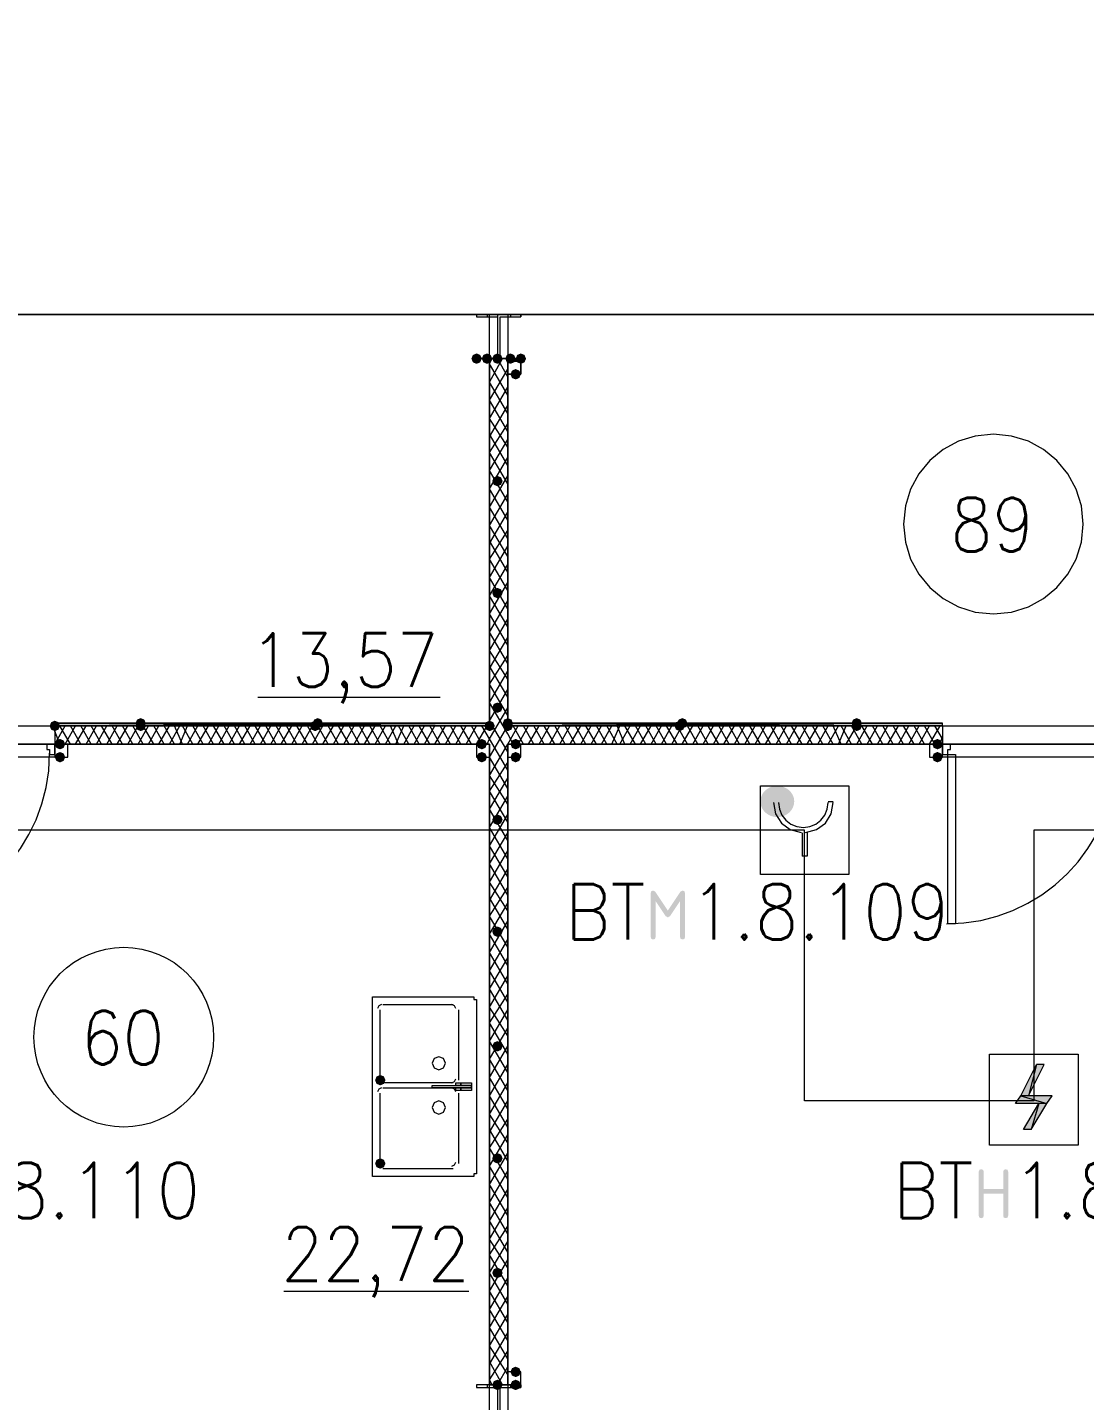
# Model space of a CAD drawing. Header units: millimetres. Extents: x 0 to 420, y 0 to 297.
# Drawn here: x 314.43 to 331.62, y 140.8 to 163.12 of the extents above; entities that cross this region are included whole.
import ezdxf

# ---------------------------------------------------------------- set-up
doc = ezdxf.new("R2010")
doc.units = ezdxf.units.MM
doc.styles.get("Standard").update_dxf_attribs({"font": 'STANDARD'})

msp = doc.modelspace()

# ---------------------------------------------------------------- hatches: boundary and pattern name
for color, points in [(7, [(321.818, 157.734), (321.793129, 157.674204), (321.733333, 157.649333), (321.673537, 157.674204), (321.648667, 157.734), (321.673537, 157.793796), (321.733333, 157.818667), (321.793129, 157.793796)]), (7, [(321.987333, 157.734), (321.962462, 157.674204), (321.902667, 157.649333), (321.842871, 157.674204), (321.818, 157.734), (321.842871, 157.793796), (321.902667, 157.818667), (321.962462, 157.793796)]), (7, [(322.156667, 157.734), (322.131796, 157.674204), (322.072, 157.649333), (322.012204, 157.674204), (321.987333, 157.734), (322.012204, 157.793796), (322.072, 157.818667), (322.131796, 157.793796)]), (7, [(322.368333, 157.734), (322.343462, 157.674204), (322.283667, 157.649333), (322.223871, 157.674204), (322.199, 157.734), (322.223871, 157.793796), (322.283667, 157.818667), (322.343462, 157.793796)]), (7, [(322.537667, 157.734), (322.512796, 157.674204), (322.453, 157.649333), (322.393204, 157.674204), (322.368333, 157.734), (322.393204, 157.793796), (322.453, 157.818667), (322.512796, 157.793796)]), (7, [(322.453, 157.48), (322.428129, 157.420204), (322.368333, 157.395333), (322.308538, 157.420204), (322.283667, 157.48), (322.308537, 157.539796), (322.368333, 157.564667), (322.428129, 157.539796)]), (7, [(322.156667, 155.744333), (322.131796, 155.684537), (322.072, 155.659667), (322.012204, 155.684537), (321.987333, 155.744333), (322.012204, 155.804129), (322.072, 155.829), (322.131796, 155.804129)]), (7, [(322.156667, 153.924), (322.131796, 153.864204), (322.072, 153.839333), (322.012204, 153.864204), (321.987333, 153.924), (322.012204, 153.983796), (322.072, 154.008667), (322.131796, 153.983796)]), (7, [(322.156667, 152.061333), (322.131796, 152.001537), (322.072, 151.976667), (322.012204, 152.001537), (321.987333, 152.061333), (322.012204, 152.121129), (322.072, 152.146), (322.131796, 152.121129)]), (7, [(314.96, 151.765), (314.935129, 151.705204), (314.875333, 151.680333), (314.815538, 151.705204), (314.790667, 151.765), (314.815537, 151.824796), (314.875333, 151.849667), (314.935129, 151.824796)]), (254, [(316.357, 151.807333), (316.332129, 151.747537), (316.272333, 151.722667), (316.212538, 151.747537), (316.187667, 151.807333), (316.212537, 151.867129), (316.272333, 151.892), (316.332129, 151.867129)]), (254, [(316.357, 151.765), (316.332129, 151.705204), (316.272333, 151.680333), (316.212538, 151.705204), (316.187667, 151.765), (316.212537, 151.824796), (316.272333, 151.849667), (316.332129, 151.824796)]), (254, [(319.193333, 151.765), (319.168462, 151.705204), (319.108667, 151.680333), (319.048871, 151.705204), (319.024, 151.765), (319.048871, 151.824796), (319.108667, 151.849667), (319.168462, 151.824796)]), (254, [(319.235667, 151.807333), (319.210796, 151.747537), (319.151, 151.722667), (319.091204, 151.747537), (319.066333, 151.807333), (319.091204, 151.867129), (319.151, 151.892), (319.210796, 151.867129)]), (254, [(322.029667, 151.765), (322.004796, 151.705204), (321.945, 151.680333), (321.885204, 151.705204), (321.860333, 151.765), (321.885204, 151.824796), (321.945, 151.849667), (322.004796, 151.824796)]), (254, [(322.326, 151.807333), (322.301129, 151.747537), (322.241333, 151.722667), (322.181537, 151.747537), (322.156667, 151.807333), (322.181537, 151.867129), (322.241333, 151.892), (322.301129, 151.867129)]), (254, [(322.326, 151.807333), (322.301129, 151.747537), (322.241333, 151.722667), (322.181537, 151.747537), (322.156667, 151.807333), (322.181537, 151.867129), (322.241333, 151.892), (322.301129, 151.867129)]), (7, [(322.326, 151.765), (322.301129, 151.705204), (322.241333, 151.680333), (322.181537, 151.705204), (322.156667, 151.765), (322.181537, 151.824796), (322.241333, 151.849667), (322.301129, 151.824796)]), (254, [(325.12, 151.765), (325.095129, 151.705204), (325.035333, 151.680333), (324.975537, 151.705204), (324.950667, 151.765), (324.975537, 151.824796), (325.035333, 151.849667), (325.095129, 151.824796)]), (254, [(325.162333, 151.807333), (325.137462, 151.747537), (325.077667, 151.722667), (325.017871, 151.747537), (324.993, 151.807333), (325.017871, 151.867129), (325.077667, 151.892), (325.137462, 151.867129)]), (254, [(327.998667, 151.807333), (327.973796, 151.747537), (327.914, 151.722667), (327.854204, 151.747537), (327.829333, 151.807333), (327.854204, 151.867129), (327.914, 151.892), (327.973796, 151.867129)]), (254, [(327.998667, 151.765), (327.973796, 151.705204), (327.914, 151.680333), (327.854204, 151.705204), (327.829333, 151.765), (327.854204, 151.824796), (327.914, 151.849667), (327.973796, 151.824796)]), (7, [(315.044667, 151.468667), (315.019796, 151.408871), (314.96, 151.384), (314.900204, 151.408871), (314.875333, 151.468667), (314.900204, 151.528462), (314.96, 151.553333), (315.019796, 151.528463)]), (7, [(321.902667, 151.468667), (321.877796, 151.408871), (321.818, 151.384), (321.758204, 151.408871), (321.733333, 151.468667), (321.758204, 151.528462), (321.818, 151.553333), (321.877796, 151.528463)]), (7, [(322.453, 151.468667), (322.428129, 151.408871), (322.368333, 151.384), (322.308538, 151.408871), (322.283667, 151.468667), (322.308537, 151.528462), (322.368333, 151.553333), (322.428129, 151.528463)]), (7, [(329.311, 151.468667), (329.286129, 151.408871), (329.226333, 151.384), (329.166538, 151.408871), (329.141667, 151.468667), (329.166537, 151.528462), (329.226333, 151.553333), (329.286129, 151.528463)]), (7, [(315.044667, 151.257), (315.019796, 151.197204), (314.96, 151.172333), (314.900204, 151.197204), (314.875333, 151.257), (314.900204, 151.316796), (314.96, 151.341667), (315.019796, 151.316796)]), (7, [(321.902667, 151.257), (321.877796, 151.197204), (321.818, 151.172333), (321.758204, 151.197204), (321.733333, 151.257), (321.758204, 151.316796), (321.818, 151.341667), (321.877796, 151.316796)]), (7, [(322.453, 151.257), (322.428129, 151.197204), (322.368333, 151.172333), (322.308538, 151.197204), (322.283667, 151.257), (322.308537, 151.316796), (322.368333, 151.341667), (322.428129, 151.316796)]), (7, [(329.311, 151.257), (329.286129, 151.197204), (329.226333, 151.172333), (329.166538, 151.197204), (329.141667, 151.257), (329.166537, 151.316796), (329.226333, 151.341667), (329.286129, 151.316796)]), (7, [(322.156667, 150.241), (322.131796, 150.181204), (322.072, 150.156333), (322.012204, 150.181204), (321.987333, 150.241), (322.012204, 150.300796), (322.072, 150.325667), (322.131796, 150.300796)]), (7, [(325.081965, 149.089621), (325.111731, 149.079699), (325.121653, 149.049933), (325.121653, 148.333354), (325.111731, 148.303588), (325.081965, 148.293666), (325.0522, 148.303588), (325.042278, 148.333354), (325.042278, 148.918744), (324.879669, 148.675658), (324.843289, 148.651956), (324.805807, 148.675658), (324.644301, 148.918744), (324.644301, 148.333354), (324.634379, 148.303588), (324.604613, 148.293666), (324.574365, 148.303588), (324.564374, 148.333354), (324.564374, 149.049933), (324.574365, 149.079699), (324.604613, 149.089621), (324.63934, 149.069777), (324.843289, 148.763853), (325.048341, 149.071982)]), (7, [(322.156667, 148.420667), (322.131796, 148.360871), (322.072, 148.336), (322.012204, 148.360871), (321.987333, 148.420667), (322.012204, 148.480462), (322.072, 148.505333), (322.131796, 148.480463)]), (7, [(322.156667, 146.558), (322.131796, 146.498204), (322.072, 146.473333), (322.012204, 146.498204), (321.987333, 146.558), (322.012204, 146.617796), (322.072, 146.642667), (322.131796, 146.617796)]), (7, [(320.251667, 146.007667), (320.226796, 145.947871), (320.167, 145.923), (320.107204, 145.947871), (320.082333, 146.007667), (320.107204, 146.067462), (320.167, 146.092333), (320.226796, 146.067463)]), (7, [(320.251667, 144.653), (320.226796, 144.593204), (320.167, 144.568333), (320.107204, 144.593204), (320.082333, 144.653), (320.107204, 144.712796), (320.167, 144.737667), (320.226796, 144.712796)]), (7, [(322.156667, 144.737667), (322.131796, 144.677871), (322.072, 144.653), (322.012204, 144.677871), (321.987333, 144.737667), (322.012204, 144.797462), (322.072, 144.822333), (322.131796, 144.797463)]), (7, [(329.898374, 143.803687), (329.898374, 144.520267), (329.908365, 144.550032), (329.938613, 144.559954), (329.968379, 144.550032), (329.9783, 144.520267), (329.9783, 144.241352), (330.296352, 144.241352), (330.296352, 144.520267), (330.306274, 144.550032), (330.336039, 144.559954), (330.36608, 144.550032), (330.376278, 144.520267), (330.376278, 143.803687), (330.36608, 143.773921), (330.336039, 143.763999), (330.306274, 143.773921), (330.296352, 143.803687), (330.296352, 144.161977), (329.9783, 144.161977), (329.9783, 143.803687), (329.968379, 143.773921), (329.938613, 143.763999), (329.908365, 143.773921)]), (7, [(322.156667, 142.875), (322.131796, 142.815204), (322.072, 142.790333), (322.012204, 142.815204), (321.987333, 142.875), (322.012204, 142.934796), (322.072, 142.959667), (322.131796, 142.934796)]), (7, [(322.453, 141.266333), (322.428129, 141.206537), (322.368333, 141.181667), (322.308538, 141.206537), (322.283667, 141.266333), (322.308537, 141.326129), (322.368333, 141.351), (322.428129, 141.326129)]), (7, [(322.156667, 141.054667), (322.131796, 140.994871), (322.072, 140.97), (322.012204, 140.994871), (321.987333, 141.054667), (322.012204, 141.114462), (322.072, 141.139333), (322.131796, 141.114463)]), (7, [(322.453, 141.054667), (322.428129, 140.994871), (322.368333, 140.97), (322.308538, 140.994871), (322.283667, 141.054667), (322.308537, 141.114462), (322.368333, 141.139333), (322.428129, 141.114463)])]:
    msp.add_hatch(color=color).paths.add_polyline_path(points, flags=0)
h = msp.add_hatch(color=7)
h.paths.add_polyline_path([(321.945, 151.807333), (314.875333, 151.807333), (321.945, 151.765)], flags=0)
h.paths.add_polyline_path([(314.875333, 151.807333), (321.945, 151.765), (314.875333, 151.765)], flags=0)
h = msp.add_hatch(color=7)
h.paths.add_polyline_path([(329.311, 151.807333), (322.241333, 151.807333), (329.311, 151.765)], flags=0)
h.paths.add_polyline_path([(322.241333, 151.807333), (329.311, 151.765), (322.241333, 151.765)], flags=0)
h = msp.add_hatch(color=1)
edge = h.paths.add_edge_path(flags=0)
edge.add_ellipse((326.622834, 150.537333), major_axis=(0.275167, 0), ratio=0.923077, start_angle=0, end_angle=360)
h = msp.add_hatch(color=1)
h.paths.add_polyline_path([(330.962, 146.261666), (330.835, 146.261666), (330.708, 145.753666)], flags=0)
h.paths.add_polyline_path([(330.835, 146.261666), (330.708, 145.753666), (330.581, 145.753666)], flags=0)
h = msp.add_hatch(color=1)
h.paths.add_polyline_path([(331.089, 145.753666), (330.581, 145.753666), (331.004334, 145.626666)], flags=0)
h.paths.add_polyline_path([(330.581, 145.753666), (331.004334, 145.626666), (330.496334, 145.626666)], flags=0)
h = msp.add_hatch(color=1)
h.paths.add_polyline_path([(331.004334, 145.626666), (330.877334, 145.626666), (330.750334, 145.203333)], flags=0)
h.paths.add_polyline_path([(330.877334, 145.626666), (330.750334, 145.203333), (330.623334, 145.203333)], flags=0)

# ---------------------------------------------------------------- linework, layer by layer
at = {"color": 8, "lineweight": 0}
msp.add_lwpolyline([(252.179667, 158.453667), (373.634, 158.453667), (373.634, 169.291), (252.179667, 169.291)], close=True, dxfattribs=at)
at = {"color": 171, "lineweight": 0}
for points in [[(304.842333, 151.765), (321.945, 151.765), (321.945, 158.453667), (304.842333, 158.453667)], [(322.241333, 158.453667), (322.241333, 151.765), (339.344, 151.765), (339.344, 158.453667)]]:
    msp.add_lwpolyline(points, close=True, dxfattribs=at)
at = {"color": 7, "lineweight": 0}
for points in [[(321.733333, 158.453667), (321.733333, 158.411333)], [(321.902667, 158.453667), (321.902667, 158.411333)], [(322.072, 158.453667), (322.072, 157.734)], [(322.283667, 158.453667), (322.283667, 158.411333)], [(322.453, 158.453667), (322.453, 158.411333)], [(321.945, 157.649333), (321.987333, 157.734)], [(321.945, 157.353), (322.156667, 157.734)], [(321.945, 157.734), (321.945, 151.765)], [(322.241333, 151.765), (322.241333, 157.734), (321.945, 157.734)], [(322.241333, 157.141333), (321.945, 157.649333)], [(321.945, 157.056667), (322.241333, 157.564667)], [(322.241333, 157.437667), (322.072, 157.734)], [(322.368333, 157.734), (322.368333, 157.691667)], [(322.241333, 156.845), (321.945, 157.353)], [(321.945, 156.760333), (322.241333, 157.268333)], [(322.241333, 156.548667), (321.945, 157.056667)], [(321.945, 156.464), (322.241333, 156.972)], [(322.241333, 156.294667), (321.945, 156.760333)], [(321.945, 156.21), (322.241333, 156.675667)], [(322.241333, 155.998333), (321.945, 156.506333)], [(331.597, 155.045833), (331.567328, 155.340177), (331.482228, 155.614329), (331.347572, 155.862416), (331.169232, 156.078566), (330.953083, 156.256905), (330.704996, 156.391561), (330.430844, 156.476661), (330.1365, 156.506333), (329.842156, 156.476661), (329.568004, 156.391561), (329.319917, 156.256905), (329.103768, 156.078566), (328.925428, 155.862416), (328.790772, 155.614329), (328.705672, 155.340177), (328.676, 155.045833)], [(321.945, 155.913667), (322.241333, 156.421667)], [(322.241333, 155.702), (321.945, 156.21)], [(321.945, 155.617333), (322.241333, 156.125333)], [(322.241333, 155.405667), (321.945, 155.913667)], [(321.945, 155.321), (322.241333, 155.829)], [(322.241333, 155.109333), (321.945, 155.617333)], [(321.945, 155.024667), (322.241333, 155.532667)], [(322.241333, 154.813), (321.945, 155.321)], [(321.945, 154.728333), (322.241333, 155.236333)], [(322.241333, 154.516667), (321.945, 155.024667)], [(321.945, 154.474333), (322.241333, 154.94)], [(328.676, 155.045833), (328.705672, 154.75149), (328.790772, 154.477338), (328.925428, 154.229251), (329.103768, 154.013101), (329.319917, 153.834762), (329.568004, 153.700106), (329.842156, 153.615005), (330.1365, 153.585333), (330.430844, 153.615005), (330.704996, 153.700106), (330.953083, 153.834762), (331.169232, 154.013101), (331.347572, 154.229251), (331.482228, 154.477338), (331.567328, 154.75149), (331.597, 155.045833)], [(322.241333, 154.262667), (321.945, 154.770667)], [(321.945, 154.178), (322.241333, 154.686)], [(322.241333, 153.966333), (321.945, 154.474333)], [(321.945, 153.881667), (322.241333, 154.389667)], [(322.241333, 153.67), (321.945, 154.178)], [(321.945, 153.585333), (322.241333, 154.093333)], [(322.241333, 153.373667), (321.945, 153.881667)], [(321.945, 153.289), (322.241333, 153.797)], [(322.241333, 153.077333), (321.945, 153.585333)], [(321.945, 152.992667), (322.241333, 153.500667)], [(322.241333, 152.781), (321.945, 153.289)], [(321.945, 152.696333), (322.241333, 153.204333)], [(322.241333, 152.527), (321.945, 152.992667)], [(321.945, 152.442333), (322.241333, 152.908)], [(322.241333, 152.230667), (321.945, 152.738667)], [(321.945, 152.146), (322.241333, 152.654)], [(322.241333, 151.934333), (321.945, 152.442333)], [(318.177333, 152.230667), (321.140667, 152.230667)], [(321.945, 151.849667), (322.241333, 152.357667)], [(322.241333, 151.638), (321.945, 152.146)], [(321.945, 151.553333), (322.241333, 152.061333)], [(321.945, 151.765), (314.875333, 151.765), (321.945, 151.807333), (314.875333, 151.807333)], [(314.875333, 151.468667), (315.044667, 151.765)], [(314.875333, 151.765), (314.875333, 151.468667)], [(314.875333, 151.765), (314.875333, 151.468667)], [(321.945, 151.765), (314.875333, 151.765)], [(315.129333, 151.468667), (314.96, 151.765)], [(315.044667, 151.468667), (315.214, 151.765)], [(315.298667, 151.468667), (315.129333, 151.765)], [(315.214, 151.468667), (315.383333, 151.765)], [(315.468, 151.468667), (315.298667, 151.765)], [(315.383333, 151.468667), (315.552667, 151.765)], [(315.637333, 151.468667), (315.468, 151.765)], [(315.552667, 151.468667), (315.722, 151.765)], [(315.806667, 151.468667), (315.637333, 151.765)], [(315.722, 151.468667), (315.891333, 151.765)], [(315.976, 151.468667), (315.806667, 151.765)], [(315.891333, 151.468667), (316.060667, 151.765)], [(316.145333, 151.468667), (315.976, 151.765)], [(316.060667, 151.468667), (316.23, 151.765)], [(316.314667, 151.468667), (316.145333, 151.765)], [(316.23, 151.468667), (316.399333, 151.765)], [(316.484, 151.468667), (316.314667, 151.765)], [(316.399333, 151.468667), (316.568667, 151.765)], [(316.653333, 151.468667), (316.484, 151.765)], [(316.568667, 151.468667), (316.738, 151.765)], [(316.822667, 151.468667), (316.653333, 151.765)], [(316.738, 151.468667), (316.907333, 151.765)], [(316.949667, 151.468667), (316.822667, 151.765)], [(316.907333, 151.468667), (317.034333, 151.765)], [(317.119, 151.468667), (316.949667, 151.765)], [(317.034333, 151.468667), (317.203667, 151.765)], [(317.288333, 151.468667), (317.119, 151.765)], [(317.203667, 151.468667), (317.373, 151.765)], [(317.457667, 151.468667), (317.288333, 151.765)], [(317.373, 151.468667), (317.542333, 151.765)], [(317.627, 151.468667), (317.457667, 151.765)], [(317.542333, 151.468667), (317.711667, 151.765)], [(317.796333, 151.468667), (317.627, 151.765)], [(317.711667, 151.468667), (317.881, 151.765)], [(317.965667, 151.468667), (317.796333, 151.765)], [(317.881, 151.468667), (318.050333, 151.765)], [(318.135, 151.468667), (317.965667, 151.765)], [(318.050333, 151.468667), (318.219667, 151.765)], [(318.304333, 151.468667), (318.135, 151.765)], [(318.219667, 151.468667), (318.389, 151.765)], [(318.473667, 151.468667), (318.304333, 151.765)], [(318.389, 151.468667), (318.558333, 151.765)], [(318.643, 151.468667), (318.473667, 151.765)], [(318.558333, 151.468667), (318.727667, 151.765)], [(318.812333, 151.468667), (318.643, 151.765)], [(318.727667, 151.468667), (318.897, 151.765)], [(318.981667, 151.468667), (318.812333, 151.765)], [(318.897, 151.468667), (319.066333, 151.765)], [(319.151, 151.468667), (318.981667, 151.765)], [(319.066333, 151.468667), (319.235667, 151.765)], [(319.320333, 151.468667), (319.151, 151.765)], [(319.235667, 151.468667), (319.405, 151.765)], [(319.489667, 151.468667), (319.320333, 151.765)], [(319.405, 151.468667), (319.574333, 151.765)], [(319.659, 151.468667), (319.489667, 151.765)], [(319.574333, 151.468667), (319.743667, 151.765)], [(319.828333, 151.468667), (319.659, 151.765)], [(319.743667, 151.468667), (319.913, 151.765)], [(319.997667, 151.468667), (319.828333, 151.765)], [(319.913, 151.468667), (320.082333, 151.765)], [(320.167, 151.468667), (319.997667, 151.765)], [(320.082333, 151.468667), (320.251667, 151.765)], [(320.336333, 151.468667), (320.167, 151.765)], [(320.251667, 151.468667), (320.421, 151.765)], [(320.463333, 151.468667), (320.336333, 151.765)], [(320.421, 151.468667), (320.548, 151.765)], [(320.632667, 151.468667), (320.463333, 151.765)], [(320.548, 151.468667), (320.717333, 151.765)], [(320.802, 151.468667), (320.632667, 151.765)], [(320.717333, 151.468667), (320.886667, 151.765)], [(320.971333, 151.468667), (320.802, 151.765)], [(320.886667, 151.468667), (321.056, 151.765)], [(321.140667, 151.468667), (320.971333, 151.765)], [(321.056, 151.468667), (321.225333, 151.765)], [(321.31, 151.468667), (321.140667, 151.765)], [(321.225333, 151.468667), (321.394667, 151.765)], [(321.479333, 151.468667), (321.31, 151.765)], [(321.394667, 151.468667), (321.564, 151.765)], [(321.648667, 151.468667), (321.479333, 151.765)], [(321.564, 151.468667), (321.733333, 151.765)], [(321.818, 151.468667), (321.648667, 151.765)], [(321.733333, 151.468667), (321.902667, 151.765)], [(321.945, 151.553333), (321.818, 151.765)], [(322.241333, 151.341667), (321.945, 151.849667)], [(321.945, 151.257), (322.241333, 151.765)], [(329.311, 151.807333), (322.241333, 151.807333), (329.311, 151.807333), (322.241333, 151.765)], [(322.241333, 151.468667), (322.410667, 151.765)], [(329.311, 151.765), (322.241333, 151.765)], [(322.495333, 151.468667), (322.326, 151.765)], [(322.410667, 151.468667), (322.58, 151.765)], [(322.664667, 151.468667), (322.495333, 151.765)], [(322.58, 151.468667), (322.749333, 151.765)], [(322.834, 151.468667), (322.664667, 151.765)], [(322.749333, 151.468667), (322.918667, 151.765)], [(323.003333, 151.468667), (322.834, 151.765)], [(322.918667, 151.468667), (323.088, 151.765)], [(323.172667, 151.468667), (323.003333, 151.765)], [(323.088, 151.468667), (323.257333, 151.765)], [(323.342, 151.468667), (323.172667, 151.765)], [(323.257333, 151.468667), (323.426667, 151.765)], [(323.511333, 151.468667), (323.342, 151.765)], [(323.426667, 151.468667), (323.596, 151.765)], [(323.680667, 151.468667), (323.511333, 151.765)], [(323.596, 151.468667), (323.765333, 151.765)], [(323.85, 151.468667), (323.680667, 151.765)], [(323.765333, 151.468667), (323.934667, 151.765)], [(324.019333, 151.468667), (323.85, 151.765)], [(323.934667, 151.468667), (324.061667, 151.765)], [(324.146333, 151.468667), (324.019333, 151.765)], [(324.061667, 151.468667), (324.231, 151.765)], [(324.315667, 151.468667), (324.146333, 151.765)], [(324.231, 151.468667), (324.400333, 151.765)], [(324.485, 151.468667), (324.315667, 151.765)], [(324.400333, 151.468667), (324.569667, 151.765)], [(324.654333, 151.468667), (324.485, 151.765)], [(324.569667, 151.468667), (324.739, 151.765)], [(324.823667, 151.468667), (324.654333, 151.765)], [(324.739, 151.468667), (324.908333, 151.765)], [(324.993, 151.468667), (324.823667, 151.765)], [(324.908333, 151.468667), (325.077667, 151.765)], [(325.162333, 151.468667), (324.993, 151.765)], [(325.077667, 151.468667), (325.247, 151.765)], [(325.331667, 151.468667), (325.162333, 151.765)], [(325.247, 151.468667), (325.416333, 151.765)], [(325.501, 151.468667), (325.331667, 151.765)], [(325.416333, 151.468667), (325.585667, 151.765)], [(325.670333, 151.468667), (325.501, 151.765)], [(325.585667, 151.468667), (325.755, 151.765)], [(325.839667, 151.468667), (325.670333, 151.765)], [(325.755, 151.468667), (325.924333, 151.765)], [(326.009, 151.468667), (325.839667, 151.765)], [(325.924333, 151.468667), (326.093667, 151.765)], [(326.178333, 151.468667), (326.009, 151.765)], [(326.093667, 151.468667), (326.263, 151.765)], [(326.347667, 151.468667), (326.178333, 151.765)], [(326.263, 151.468667), (326.432333, 151.765)], [(326.517, 151.468667), (326.347667, 151.765)], [(326.432333, 151.468667), (326.601667, 151.765)], [(326.686333, 151.468667), (326.517, 151.765)], [(326.601667, 151.468667), (326.771, 151.765)], [(326.855667, 151.468667), (326.686333, 151.765)], [(326.771, 151.468667), (326.940333, 151.765)], [(327.025, 151.468667), (326.855667, 151.765)], [(326.940333, 151.468667), (327.109667, 151.765)], [(327.194333, 151.468667), (327.025, 151.765)], [(327.109667, 151.468667), (327.279, 151.765)], [(327.363667, 151.468667), (327.194333, 151.765)], [(327.279, 151.468667), (327.448333, 151.765)], [(327.533, 151.468667), (327.363667, 151.765)], [(327.448333, 151.468667), (327.617667, 151.765)], [(327.66, 151.468667), (327.533, 151.765)], [(327.617667, 151.468667), (327.744667, 151.765)], [(327.829333, 151.468667), (327.66, 151.765)], [(327.744667, 151.468667), (327.914, 151.765)], [(327.998667, 151.468667), (327.829333, 151.765)], [(327.914, 151.468667), (328.083333, 151.765)], [(328.168, 151.468667), (327.998667, 151.765)], [(328.083333, 151.468667), (328.252667, 151.765)], [(328.337333, 151.468667), (328.168, 151.765)], [(328.252667, 151.468667), (328.422, 151.765)], [(328.506667, 151.468667), (328.337333, 151.765)], [(328.422, 151.468667), (328.591333, 151.765)], [(328.676, 151.468667), (328.506667, 151.765)], [(328.591333, 151.468667), (328.760667, 151.765)], [(328.845333, 151.468667), (328.676, 151.765)], [(328.760667, 151.468667), (328.93, 151.765)], [(329.014667, 151.468667), (328.845333, 151.765)], [(328.93, 151.468667), (329.099333, 151.765)], [(329.184, 151.468667), (329.014667, 151.765)], [(329.099333, 151.468667), (329.268667, 151.765)], [(329.311, 151.553333), (329.184, 151.765)], [(329.311, 151.765), (329.311, 151.468667)], [(329.311, 151.765), (329.311, 151.468667)], [(314.96, 151.468667), (314.875333, 151.680333)], [(321.902667, 151.468667), (321.945, 151.553333)], [(322.241333, 151.045333), (321.945, 151.553333)], [(322.326, 151.468667), (322.241333, 151.638)], [(329.268667, 151.468667), (329.311, 151.595667)], [(312.017833, 148.547667), (312.301342, 148.561982), (312.57666, 148.604), (312.842395, 148.672326), (313.097151, 148.765568), (313.339537, 148.88233), (313.568157, 149.021219), (313.781619, 149.180842), (313.978528, 149.359805), (314.157491, 149.556714), (314.317114, 149.770176), (314.456004, 149.998796), (314.572766, 150.241182), (314.666007, 150.495939), (314.734333, 150.761673), (314.776351, 151.036991), (314.790667, 151.3205)], [(313.393667, 151.468667), (314.875333, 151.468667), (314.875333, 151.384)], [(314.875333, 151.384), (314.875333, 151.257), (313.393667, 151.257)], [(314.875333, 151.468667), (321.945, 151.468667)], [(321.945, 150.960667), (322.241333, 151.468667)], [(321.945, 151.468667), (321.945, 141.054667), (322.241333, 141.054667), (322.241333, 151.468667)], [(322.241333, 151.468667), (329.311, 151.468667)], [(329.311, 151.384), (329.311, 151.468667), (330.792667, 151.468667)], [(330.792667, 151.257), (329.311, 151.257), (329.311, 151.384)], [(329.3745, 148.547667), (329.658009, 148.561982), (329.933327, 148.604), (330.199061, 148.672326), (330.453818, 148.765568), (330.696204, 148.88233), (330.924824, 149.021219), (331.138286, 149.180842), (331.335195, 149.359805), (331.514158, 149.556714), (331.673781, 149.770176), (331.81267, 149.998796), (331.929432, 150.241182), (332.022674, 150.495939), (332.091, 150.761673), (332.133018, 151.036991), (332.147333, 151.3205)], [(330.792667, 151.468667), (332.232, 151.468667), (332.232, 151.384)], [(332.232, 151.384), (332.232, 151.257), (330.792667, 151.257)], [(322.241333, 150.749), (321.945, 151.257)], [(321.945, 150.706667), (322.241333, 151.172333)], [(322.241333, 150.495), (321.945, 150.960667)], [(321.945, 150.410333), (322.241333, 150.918333)], [(322.241333, 150.198667), (321.945, 150.706667)], [(326.347667, 150.791333), (327.787, 150.791333)], [(321.945, 150.114), (322.241333, 150.622)], [(322.241333, 149.902333), (321.945, 150.410333)], [(321.945, 149.817667), (322.241333, 150.325667)], [(322.241333, 149.606), (321.945, 150.114)], [(321.945, 149.521333), (322.241333, 150.029333)], [(322.241333, 149.309667), (321.945, 149.817667)], [(321.945, 149.225), (322.241333, 149.733)], [(322.241333, 149.013333), (321.945, 149.521333)], [(321.945, 148.928667), (322.241333, 149.436667)], [(322.241333, 148.759333), (321.945, 149.225)], [(321.945, 148.674667), (322.241333, 149.140333)], [(322.241333, 148.463), (321.945, 148.971)], [(321.945, 148.378333), (322.241333, 148.886333)], [(322.241333, 148.166667), (321.945, 148.674667)], [(321.945, 148.082), (322.241333, 148.59)], [(322.241333, 147.870333), (321.945, 148.378333)], [(321.945, 147.785667), (322.241333, 148.293667)], [(322.241333, 147.574), (321.945, 148.082)], [(321.945, 147.489333), (322.241333, 147.997333)], [(322.241333, 147.277667), (321.945, 147.785667)], [(321.945, 147.193), (322.241333, 147.701)], [(322.241333, 146.981333), (321.945, 147.489333)], [(321.945, 146.939), (322.241333, 147.404667)], [(320.188167, 147.235333), (320.143272, 147.216728), (320.124667, 147.171833)], [(320.167, 146.007667), (320.167, 147.150667)], [(320.209333, 147.235333), (321.352333, 147.235333)], [(321.394667, 147.171833), (321.376061, 147.216728), (321.331167, 147.235333)], [(321.437, 147.150667), (321.437, 146.007667)], [(322.241333, 146.727333), (321.945, 147.193)], [(321.945, 146.642667), (322.241333, 147.150667)], [(322.241333, 146.431), (321.945, 146.939)], [(321.945, 146.346333), (322.241333, 146.854333)], [(322.241333, 146.134667), (321.945, 146.642667)], [(321.945, 146.05), (322.241333, 146.558)], [(330.073, 146.430999), (331.512334, 146.430999)], [(322.241333, 145.838333), (321.945, 146.346333)], [(321.945, 145.753667), (322.241333, 146.261667)], [(320.124667, 146.028833), (320.143272, 145.983939), (320.188167, 145.965333)], [(321.352333, 145.965333), (320.209333, 145.965333)], [(321.331167, 145.965333), (321.376061, 145.983939), (321.394667, 146.028833)], [(322.241333, 145.542), (321.945, 146.05)], [(321.945, 145.457333), (322.241333, 145.965333)], [(320.188167, 145.880667), (320.143272, 145.862061), (320.124667, 145.817167)], [(320.167, 144.653), (320.167, 145.796)], [(320.209333, 145.880667), (321.352333, 145.880667)], [(321.394667, 145.817167), (321.376061, 145.862061), (321.331167, 145.880667)], [(321.437, 145.796), (321.437, 144.653)], [(322.241333, 145.245667), (321.945, 145.753667)], [(321.945, 145.161), (322.241333, 145.669)], [(322.241333, 144.991667), (321.945, 145.457333)], [(321.945, 144.907), (322.241333, 145.372667)], [(322.241333, 144.695333), (321.945, 145.203333)], [(321.945, 144.610667), (322.241333, 145.118667)], [(322.241333, 144.399), (321.945, 144.907)], [(320.124667, 144.674167), (320.143272, 144.629272), (320.188167, 144.610667)], [(321.331167, 144.610667), (321.376061, 144.629272), (321.394667, 144.674167)], [(321.945, 144.314333), (322.241333, 144.822333)], [(322.241333, 144.102667), (321.945, 144.610667)], [(321.352333, 144.568333), (320.209333, 144.568333)], [(321.945, 144.018), (322.241333, 144.526)], [(322.241333, 143.806333), (321.945, 144.314333)], [(321.945, 143.721667), (322.241333, 144.229667)], [(322.241333, 143.51), (321.945, 144.018)], [(321.945, 143.425333), (322.241333, 143.933333)], [(322.241333, 143.213667), (321.945, 143.721667)], [(321.945, 143.171333), (322.241333, 143.637)], [(322.241333, 142.959667), (321.945, 143.425333)], [(321.945, 142.875), (322.241333, 143.383)], [(322.241333, 142.663333), (321.945, 143.171333)], [(321.945, 142.578667), (322.241333, 143.086667)], [(322.241333, 142.367), (321.945, 142.875)], [(321.945, 142.282333), (322.241333, 142.790333)], [(318.600667, 142.578667), (321.606333, 142.578667)], [(322.241333, 142.070667), (321.945, 142.578667)], [(321.945, 141.986), (322.241333, 142.494)], [(322.241333, 141.774333), (321.945, 142.282333)], [(321.945, 141.689667), (322.241333, 142.197667)], [(322.241333, 141.478), (321.945, 141.986)], [(321.945, 141.393333), (322.241333, 141.901333)], [(322.241333, 141.224), (321.945, 141.689667)], [(321.945, 141.139333), (322.241333, 141.605)], [(322.156667, 141.054667), (321.945, 141.435667)], [(322.072, 141.054667), (322.241333, 141.351)], [(321.733333, 141.054667), (321.733333, 141.012333)], [(321.902667, 141.054667), (321.902667, 141.012333)], [(321.987333, 141.054667), (321.945, 141.139333)], [(322.072, 141.054667), (322.072, 140.335)], [(322.283667, 141.054667), (322.283667, 141.012333)], [(322.453, 141.054667), (322.453, 141.012333)]]:
    msp.add_lwpolyline(points, dxfattribs=at)
for points in [[(322.453, 158.453667), (321.733333, 158.453667), (321.733333, 158.411333), (322.072, 158.411333), (322.072, 157.734), (321.733333, 157.734), (322.453, 157.734), (322.114333, 157.734), (322.114333, 158.411333), (322.453, 158.411333)], [(322.453, 157.734), (322.241333, 157.734), (322.241333, 157.48), (322.453, 157.48)], [(322.453, 157.691667), (322.453, 157.48), (322.241333, 157.48), (322.241333, 157.691667)], [(321.945, 151.807333), (314.875333, 151.807333), (321.945, 151.765)], [(314.875333, 151.807333), (321.945, 151.765), (314.875333, 151.765)], [(314.875333, 151.765), (314.875333, 151.807333), (321.945, 151.807333), (321.945, 151.765), (314.875333, 151.765), (321.945, 151.765), (321.945, 151.807333), (314.875333, 151.807333)], [(329.311, 151.807333), (322.241333, 151.807333), (329.311, 151.765)], [(322.241333, 151.807333), (329.311, 151.765), (322.241333, 151.765)], [(329.311, 151.807333), (322.241333, 151.807333), (322.241333, 151.765), (329.311, 151.765)], [(329.311, 151.807333), (322.241333, 151.807333), (322.241333, 151.765), (329.311, 151.765)], [(304.842333, 151.468667), (304.842333, 140.335), (321.945, 140.335), (321.945, 151.468667)], [(314.748333, 151.468667), (314.748333, 151.384), (314.790667, 151.384), (314.790667, 151.299333), (314.875333, 151.299333), (314.875333, 151.468667)], [(315.087, 151.468667), (314.875333, 151.468667), (314.875333, 151.257), (315.087, 151.257), (315.087, 151.468667), (314.875333, 151.468667), (314.875333, 151.257), (315.087, 151.257)], [(321.945, 151.468667), (321.733333, 151.468667), (321.733333, 151.257), (321.945, 151.257), (321.945, 151.468667), (321.733333, 151.468667), (321.733333, 151.257), (321.945, 151.257)], [(322.453, 151.468667), (322.241333, 151.468667), (322.241333, 151.257), (322.453, 151.257), (322.453, 151.468667), (322.241333, 151.468667), (322.241333, 151.257), (322.453, 151.257)], [(339.344, 140.335), (339.344, 151.468667), (322.241333, 151.468667), (322.241333, 140.335)], [(329.311, 151.468667), (329.099333, 151.468667), (329.099333, 151.257), (329.311, 151.257), (329.311, 151.468667), (329.099333, 151.468667), (329.099333, 151.257), (329.311, 151.257)], [(329.311, 151.468667), (329.311, 151.299333), (329.395667, 151.299333), (329.395667, 151.384), (329.438, 151.384), (329.438, 151.468667)], [(329.395667, 148.547667), (329.395667, 151.299333), (329.522667, 151.299333), (329.522667, 148.547667)], [(320.04, 144.483667), (320.04, 147.32), (320.04, 147.362333), (320.082333, 147.362333), (321.648667, 147.362333), (321.691, 147.362333), (321.691, 147.32), (321.733333, 147.32), (321.733333, 144.483667), (321.691, 144.483667), (321.691, 144.441333), (321.648667, 144.441333), (320.082333, 144.441333), (320.04, 144.441333)], [(321.225333, 146.282833), (321.19434, 146.357673), (321.1195, 146.388667), (321.04466, 146.357673), (321.013667, 146.282833), (321.04466, 146.207993), (321.1195, 146.177), (321.19434, 146.207993)], [(321.394667, 145.965333), (321.479333, 145.965333), (321.479333, 145.923), (321.394667, 145.923)], [(321.479333, 145.838333), (321.479333, 145.880667), (321.648667, 145.880667), (321.648667, 145.923), (321.479333, 145.923), (321.479333, 145.965333), (321.648667, 145.965333), (321.648667, 145.838333)], [(321.056, 145.880667), (321.013667, 145.880667), (321.013667, 145.923), (321.056, 145.923), (321.648667, 145.923), (321.648667, 145.880667)], [(321.394667, 145.838333), (321.394667, 145.880667), (321.479333, 145.880667), (321.479333, 145.838333)], [(321.225333, 145.563167), (321.19434, 145.638007), (321.1195, 145.669), (321.04466, 145.638007), (321.013667, 145.563167), (321.04466, 145.488327), (321.1195, 145.457333), (321.19434, 145.488327)], [(322.453, 141.266333), (322.241333, 141.266333), (322.241333, 141.054667), (322.453, 141.054667), (322.453, 141.266333), (322.241333, 141.266333), (322.241333, 141.054667), (322.453, 141.054667)], [(322.453, 141.054667), (321.733333, 141.054667), (321.733333, 141.012333), (322.072, 141.012333), (322.072, 140.377333), (321.733333, 140.377333), (321.733333, 140.335), (322.453, 140.335), (322.453, 140.377333), (322.114333, 140.377333), (322.114333, 141.012333), (322.453, 141.012333)]]:
    msp.add_lwpolyline(points, close=True, dxfattribs=at)
at = {"color": 1, "lineweight": 0}
for points in [[(327.787, 150.791333), (327.787, 149.351999), (326.347667, 149.351999), (326.347667, 150.791333)], [(331.512334, 144.949333), (330.073, 144.949333), (330.073, 146.430999), (331.512334, 146.430999)], [(330.835, 146.261666), (330.708, 145.753666), (330.581, 145.753666)], [(330.962, 146.261666), (330.835, 146.261666), (330.708, 145.753666)], [(330.581, 145.753666), (331.004334, 145.626666), (330.496334, 145.626666)], [(331.089, 145.753666), (330.581, 145.753666), (331.004334, 145.626666)], [(330.877334, 145.626666), (330.750334, 145.203333), (330.623334, 145.203333)], [(331.004334, 145.626666), (330.877334, 145.626666), (330.750334, 145.203333)]]:
    msp.add_lwpolyline(points, close=True, dxfattribs=at)
for points in [[(326.559334, 150.517614), (326.593489, 150.336771), (326.688434, 150.185964), (326.831171, 150.079273), (327.008702, 150.030781)], [(326.644005, 150.517826), (326.657569, 150.41257), (326.697339, 150.316049), (326.760597, 150.232998), (326.844622, 150.168152), (326.94267, 150.127528), (327.046171, 150.113987), (327.149672, 150.127528), (327.24772, 150.168152), (327.331746, 150.232998), (327.395003, 150.316049), (327.434773, 150.41257), (327.448338, 150.517826)], [(327.083611, 150.030776), (327.26116, 150.079269), (327.403894, 150.18596), (327.498829, 150.336767), (327.532979, 150.51761)], [(327.448334, 150.537333), (327.533, 150.537333)], [(344.381667, 150.071666), (330.792667, 150.071666), (330.792667, 145.668999), (327.067334, 145.668999), (327.067334, 150.071666), (313.393667, 150.071666), (313.393667, 146.430999), (313.393667, 145.668999), (309.668334, 145.668999), (309.668334, 149.351999), (309.668334, 150.071666), (295.994667, 150.071666)], [(327.025, 150.029333), (327.025, 149.648333)], [(327.109667, 150.029333), (327.109667, 149.648333)], [(327.109667, 149.648333), (327.025, 149.648333)]]:
    msp.add_lwpolyline(points, dxfattribs=at)
at = {"color": 7, "lineweight": 0}
msp.add_circle((315.997167, 146.706167), 1.4605, dxfattribs=at)

# ---------------------------------------------------------------- texts
at = {"color": 7, "attachment_point": 1}
for s, insert, char_height, width in [('89', (329.438014, 155.473362), 0.872032, 1.06581689), ('13,57', (318.05032, 153.272032), 0.872032, 2.56764978), ('BT', (323.17266, 149.19524), 0.90157, 1.30226778), ('1.8.109', (325.20468, 149.19524), 0.90157, 3.40593111), ('60', (315.298653, 147.133699), 0.872032, 1.06581689), ('1.8.110', (313.01266, 144.665568), 0.90157, 3.20558222), ('BT', (328.506667, 144.665568), 0.90157, 1.30226778), ('1.8.108', (330.454007, 144.665568), 0.90157, 3.40593111), ('22,72', (318.558333, 143.620029), 0.872032, 2.76143467)]:
    msp.add_mtext(s, dxfattribs=dict(at, insert=insert, char_height=char_height, width=width))

doc.saveas('drawing.dxf')
